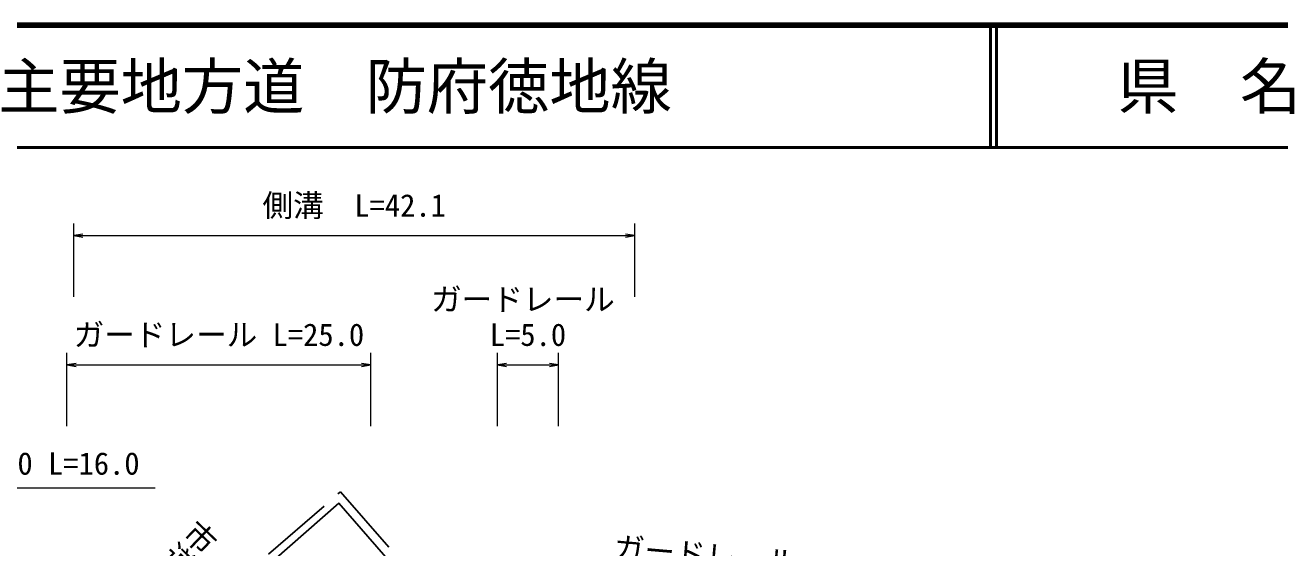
# Model space of a CAD drawing. Units: millimetres, scale not verified. Extents: x -997654 to 1989346, y -2661353 to 380000.
# Drawn here: x 218930 to 321394, y 337335 to 380000 of the extents above; entities that cross this region are included whole.
import ezdxf
from ezdxf.enums import TextEntityAlignment as Align

# ---------------------------------------------------------------- set-up
doc = ezdxf.new("R2010")
doc.units = ezdxf.units.MM
doc.header["$LTSCALE"] = 1000
doc.linetypes.add('DASHED', pattern=[7.5, 6, -1.5])
for name, color, linetype, lineweight in [('M-BGD', 7, 'Continuous', 25), ('M-STR-HTXT', 7, 'Continuous', 13), ('M-TTL', 2, 'Continuous', 140), ('M-TTL-LINE', 7, 'Continuous', 50)]:
    doc.layers.add(name, color=color, linetype=linetype, lineweight=lineweight)
doc.layers.add('M-BMK-HTXT', color=7, linetype='Continuous')
doc.layers.add('M-TTL-TXT', color=7, linetype='Continuous')
doc.styles.add('@ＭＳ ゴシック', font='')
doc.styles.add('ＭＳ ゴシック', font='')
doc.styles.get('@ＭＳ ゴシック').set_extended_font_data('@MS Gothic')
doc.styles.get('ＭＳ ゴシック').set_extended_font_data('MS Gothic')

# ---------------------------------------------------------------- blocks, each defined once
blk = doc.blocks.new('open_arrow')
at = {"color": 0, "linetype": 'Continuous', "lineweight": -2}
blk.add_lwpolyline([(7.5, 1.25), (0, 0), (7.5, -1.25)], dxfattribs=at)

msp = doc.modelspace()

# ---------------------------------------------------------------- linework, layer by layer
at = {"layer": 'M-BGD', "linetype": 'DASHED'}
msp.add_lwpolyline([(239910, 324026), (238709, 325425), (237960, 324773), (234969, 328258), (235718, 328910), (233156, 331895), (244675, 341910), (254155, 331061), (249923, 327407), (247306, 330413)], close=True, dxfattribs=at)
at = {"layer": 'M-BGD'}
msp.add_lwpolyline([(249990, 328393), (247352, 331422), (240028, 325001), (234100, 331809), (244561, 340980), (253127, 331143)], close=True, dxfattribs=at)
at = {"layer": 'M-STR-HTXT'}
for p, q in [((222898, 357820), (222898, 363820)), ((268708, 357820), (268708, 363820)), ((222898, 362820), (268708, 362820)), ((222345, 347267), (222345, 353267)), ((247163, 347267), (247163, 353267)), ((257493, 347267), (257493, 353267)), ((262492, 347267), (262492, 353267)), ((222345, 352267), (247163, 352267)), ((257493, 352267), (262492, 352267))]:
    msp.add_line(p, q, dxfattribs=at)
msp.add_lwpolyline([(209590, 316548), (210233, 342228), (229564, 342228)], dxfattribs=at)
at = {"layer": 'M-TTL'}
msp.add_line((680000, 380000), (40000, 380000), dxfattribs=at)
at = {"layer": 'M-TTL-LINE'}
for p, q in [((297750, 380000), (297750, 370000)), ((298250, 380000), (298250, 370000)), ((40000, 370000), (680000, 370000))]:
    msp.add_line(p, q, dxfattribs=at)

# ---------------------------------------------------------------- block references
at = {"layer": 'M-STR-HTXT', "xscale": 100, "yscale": 100}
for p in [(222898, 362820), (222345, 352267), (257493, 352267)]:
    msp.add_blockref('open_arrow', p, dxfattribs=at)
at = {"layer": 'M-STR-HTXT', "xscale": 100, "yscale": 100, "rotation": 180}
for p in [(268708, 362820), (247163, 352267), (262492, 352267)]:
    msp.add_blockref('open_arrow', p, dxfattribs=at)

# ---------------------------------------------------------------- texts
at = {"layer": 'M-BMK-HTXT', "style": '@ＭＳ ゴシック'}
msp.add_text('市道宮ノ馬場十七線', height=1833, rotation=226.336, dxfattribs=at).set_placement((217484, 323848), align=Align.BOTTOM_RIGHT)
at = {"layer": 'M-STR-HTXT', "style": 'ＭＳ ゴシック'}
for s, p in [('側溝\u3000L=42.1', (245803, 363820)), ('ガードレール L=25.0', (234754, 353267)), ('L=5.0', (259992, 353267))]:
    msp.add_text(s, height=1833, dxfattribs=at).set_placement(p, align=Align.BOTTOM_CENTER)
msp.add_text('ガードレール', height=1833, dxfattribs=at).set_placement((267079, 356156), align=Align.BOTTOM_RIGHT)
msp.add_text('HPΦ600 L=16.0', height=1833, dxfattribs=at).set_placement((211316, 342759), align=Align.BOTTOM_LEFT)
msp.add_text('ガードレール', height=1833, rotation=355.102, dxfattribs=at).set_placement((266885, 335933), align=Align.BOTTOM_LEFT)
at = {"layer": 'M-TTL-TXT', "style": 'ＭＳ ゴシック'}
msp.add_text('主要地方道\u3000防府徳地線', height=3666, dxfattribs=at).set_placement((216734, 375000), align=Align.MIDDLE_LEFT)
msp.add_text('県\u3000名', height=3666, dxfattribs=at).set_placement((315625, 375000), align=Align.MIDDLE_CENTER)

doc.saveas('drawing.dxf')
